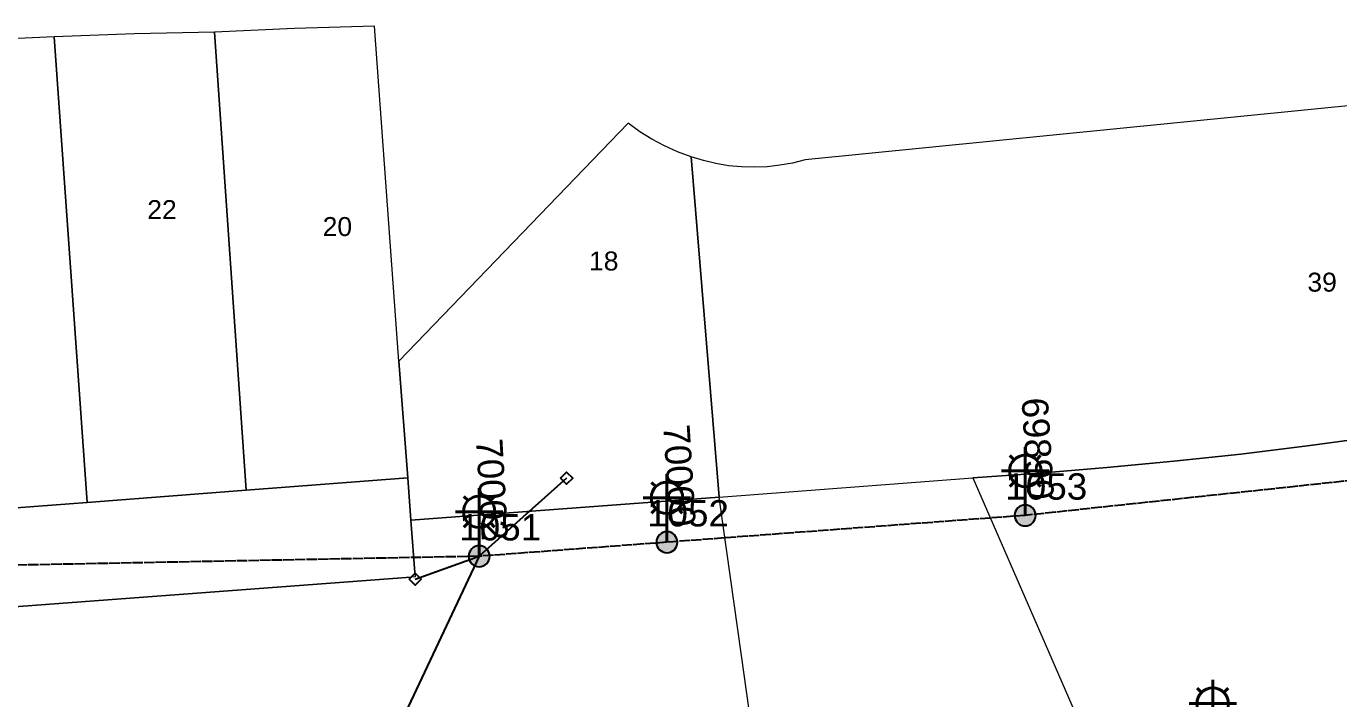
# Model space of a CAD drawing. Header units: metres. Extents: x 307881 to 309377, y 6244646 to 6245709.
# Drawn here: x 308529.6 to 308654.1, y 6245427.6 to 6245491.5 of the extents above; entities that cross this region are included whole.
import ezdxf
from ezdxf.enums import TextEntityAlignment as Align

# ---------------------------------------------------------------- set-up
doc = ezdxf.new("R2010")
doc.units = ezdxf.units.M
doc.linetypes.add('Cable Exist OH', pattern=[1, 1, 0])
doc.layers.get('0').update_dxf_attribs({"color": 6})
doc.layers.add('Cadastre Land Parcels_SP_EXT', color=9, linetype='Continuous', lineweight=5)
doc.layers.add('Cadastre Roads_SP_EXT', color=9, linetype='Continuous', lineweight=5)
for name, color, linetype in [('Equip_SP_SL_EXT', 7, 'Continuous'), ('Mains_SL_EXT', 7, 'Continuous'), ('Services_SP_EXT', 7, 'Continuous'), ('SupportsOH_SP_TR_HV_LV_SL_EXT', 7, 'Continuous')]:
    doc.layers.add(name, color=color, linetype=linetype)
doc.styles.add('iecARIAL', font='arial.ttf', dxfattribs={"height": 2})
doc.styles.add('POLE_LABEL', font='arial.ttf')
doc.styles.get("Standard").update_dxf_attribs({"font": 'arial.ttf'})

# ---------------------------------------------------------------- blocks, each defined once
blk = doc.blocks.new('SL_LANTERN_EXT')
at = {"lineweight": 40}
for p, q in [((0, 1.97), (0, 6.47)), ((-1.46, 5.68), (-1.06, 5.28)), ((1.46, 5.68), (1.06, 5.28)), ((-2.25, 4.22), (2.25, 4.22)), ((-1.46, 2.76), (-1.06, 3.16)), ((0, 0), (0, 2.72)), ((1.46, 2.76), (1.06, 3.16))]:
    blk.add_line(p, q, dxfattribs=at)
blk.add_circle((0, 4.22), 1.5, dxfattribs=at)
at = {"color": 7, "style": 'iecARIAL', "flags": 8}
blk.add_attdef('ASSET_NUM', (1.5, 1.5), '', height=2.5, dxfattribs=at)
for tag, p, height, flags in [('CONSTRUCTED_VOLTAGE', (0.98, -0.65), 0.2, 9), ('CONTROL_TYPE', (0.98, -0.85), 0.2, 9), ('LANTERN_PURPOSE', (0.98, -1.05), 0.2, 9), ('LANTERN_TYPE', (0.98, -1.25), 0.2, 9), ('LNUMBER', (2.18, -3.25), 2.5, 8), ('OPERATING_VOLTAGE', (0.98, -1.65), 0.2, 9), ('ORIENTATION', (0.98, -1.85), 0.2, 9), ('OWNED_BY', (0.98, -2.05), 0.2, 9), ('STATE', (0.98, -2.25), 0.2, 9), ('NO_PHASES', (0.98, -1.45), 0.2, 9), ('USAGE', (0.98, -2.45), 0.2, 9), ('CEXIST', (0.98, -2.65), 0.2, 9), ('CNEW', (0.98, -2.85), 0.2, 9), ('CNUMBER', (0.98, -3.05), 0.2, 9), ('CREMOVE', (0.98, -3.25), 0.2, 9), ('CREPLACE', (0.98, -3.45), 0.2, 9), ('LKINGHEIGHT', (0.98, -3.65), 0.2, 9), ('LBRACKET', (0.98, -3.85), 0.2, 9), ('LBRACKETVOCAB', (0.98, -4.05), 0.2, 9), ('LCATEGORY', (0.98, -4.25), 0.2, 9), ('LCHARGE1', (0.98, -4.45), 0.2, 9), ('LCHARGE1PERCENT', (0.98, -4.65), 0.2, 9), ('LCHARGE2', (0.98, -4.85), 0.2, 9), ('LCHARGE2PERCENT', (0.98, -5.05), 0.2, 9), ('LCHARGE3', (0.98, -5.25), 0.2, 9), ('LCHARGE3PERCENT', (0.98, -5.45), 0.2, 9), ('LEXIST', (0.98, -5.65), 0.2, 9), ('LLAMP', (0.98, -5.85), 0.2, 9), ('LLAMPVOCAB', (0.98, -6.05), 0.2, 9), ('LMAST', (0.98, -6.25), 0.2, 9), ('LMASTVOCAB', (0.98, -6.45), 0.2, 9), ('LNEW', (0.98, -6.65), 0.2, 9), ('LANTNUMBER', (0.98, -6.85), 0.2, 9), ('LOUTREACH', (0.98, -7.25), 0.2, 9), ('LOUTREACHVOCAB', (0.98, -7.45), 0.2, 9), ('LRATECODE', (0.98, -7.65), 0.2, 9), ('LREMOVE', (0.98, -7.85), 0.2, 9), ('LREPLACE', (0.98, -8.05), 0.2, 9), ('LTYPE', (0.98, -8.25), 0.2, 9), ('LTYPEVOCAB', (0.98, -8.45), 0.2, 9), ('LEGEND', (0.98, -8.65), 0.2, 9), ('LOCATION', (0.98, -8.85), 0.2, 9), ('STREETNAME', (0.98, -9.25), 0.2, 9), ('SUBURB', (0.98, -9.45), 0.2, 1), ('NOTES', (0.98, -9.05), 0.2, 9)]:
    blk.add_attdef(tag, p, '', height=height, dxfattribs=dict(flags=flags))
blk = doc.blocks.new('CCP_EXT')
at = {"flags": 9}
for tag, p in [('STATE', (0, -1.8)), ('LEGEND', (0, -1.4)), ('LIFE_SUPPORT', (0, -1.6)), ('NOTES', (0, -2))]:
    blk.add_attdef(tag, text='', height=0.2, dxfattribs=at).set_placement(p, align=Align.MIDDLE_LEFT)
blk.add_wipeout([(0, 0.57), (0.57, 0), (0, -0.57), (-0.57, 0)])
blk.add_lwpolyline([(-0.57, 0), (0, 0.57), (0.57, 0), (0, -0.57), (-0.57, 0)])
at = {"flags": 1}
blk.add_attdef('Z', (0, 0), '', height=0.2, dxfattribs=at)
at = {"flags": 9}
for tag, p in [('CCP_TYPE', (0, 0)), ('CONSTRUCTED_VOLTAGE', (0, -0.2)), ('OPERATING_VOLTAGE', (0, -0.6)), ('ORIENTATION', (0, -0.8)), ('OWNED_BY', (0, -1)), ('NO_PHASES', (0, -0.4)), ('USAGE', (0, -1.2))]:
    blk.add_attdef(tag, text='', height=0.2, dxfattribs=at).set_placement(p, align=Align.MIDDLE_LEFT)
blk = doc.blocks.new('POLE_EXT')
blk.add_hatch(color=256).paths.add_polyline_path([(-1, 0, 1), (1, 0, 1)])
blk.add_lwpolyline([(-1, 0, 1), (1, 0, 1)], format="xyb", close=True)
for tag, height, flags, p in [('pNumber', 2.5, 8, (-17.84, 2.07)), ('OWNED_BY', 0.2, 9, (1.35, -0.4)), ('SPECIAL_USE', 0.2, 9, (1.35, -0.8)), ('STATE', 0.2, 9, (1.35, -1)), ('PARENT', 0.2, 9, (1.35, -0.6)), ('USAGE', 0.2, 9, (1.35, -1.2)), ('cLV', 0.2, 9, (1.35, -1.4)), ('hDepth', 0.2, 9, (1.35, -1.6)), ('hDia', 0.2, 9, (1.35, -1.8)), ('cHV', 0.2, 9, (1.35, -2)), ('LBRACKET', 0.2, 9, (1.35, -2.2)), ('LExisting', 0.2, 9, (1.35, -2.4)), ('cLinedev', 0.2, 9, (1.35, -3.4)), ('pExisting', 0.2, 9, (1.35, -3.8)), ('LANTNUMBER', 0.2, 9, (1.35, -2.6)), ('LOther', 0.2, 9, (1.35, -2.8)), ('LRemove', 0.2, 9, (1.35, -3)), ('LEGEND', 0.2, 9, (1.35, -3.2)), ('LOCATION', 0.2, 9, (1.35, -3.6)), ('pFooting', 0.2, 9, (1.35, -4.4)), ('pNew', 0.2, 9, (1.35, -4.6)), ('pRelocate', 0.2, 9, (1.35, -5)), ('PFNUMBER', 0.2, 9, (1.35, -4)), ('NEWPFNUMBER', 0.2, 9, (1.35, -4.2)), ('pRemove', 0.2, 9, (1.35, -5.2)), ('pReplace', 0.2, 9, (1.35, -5.4)), ('pStay', 0.2, 9, (1.35, -5.6)), ('pType', 0.2, 9, (1.35, -5.8)), ('cspan', 0.2, 9, (1.35, -6)), ('STREETNAME', 0.2, 9, (1.35, -6.2)), ('SUBURB', 0.2, 9, (1.35, -6.4)), ('OPERATED_BY', 0.2, 9, (1.36, -7.01)), ('NOTES', 0.2, 9, (1.35, -6.6)), ('MAINTAINED_BY', 0.2, 9, (1.36, -6.81))]:
    blk.add_attdef(tag, text='', height=height, dxfattribs=dict(flags=flags)).set_placement(p, align=Align.MIDDLE_LEFT)
at = {"style": 'POLE_LABEL'}
for tag, height, flags, p in [('ASSET_NUM', 2.5, 8, (2, 2)), ('STRUCTURE_PLANT_NUMBER', 0.2, 9, (1.35, 0.03)), ('STREET_CODE', 0.2, 9, (1.35, -0.2))]:
    blk.add_attdef(tag, text='', height=height, dxfattribs=dict(at, flags=flags)).set_placement(p, align=Align.MIDDLE_LEFT)
at = {"flags": 1}
blk.add_attdef('Z', (1.35, -7.33), '', height=0.2, dxfattribs=at)

msp = doc.modelspace()

# ---------------------------------------------------------------- linework, layer by layer
at = {"layer": 'Cadastre Land Parcels_SP_EXT', "linetype": 'Continuous'}
for points in [[(308564.94, 6245459.65), (308562.62, 6245491.45), (308555.03, 6245491.23), (308547.44, 6245490.88), (308550.44, 6245447.39), (308565.79, 6245448.56), (308564.94, 6245459.65)], [(308532.25, 6245490.44), (308524.66, 6245490.09), (308517.07, 6245489.63), (308520.26, 6245445.08), (308535.36, 6245446.24), (308532.25, 6245490.44)], [(308547.44, 6245490.88), (308539.85, 6245490.73), (308532.25, 6245490.44), (308535.36, 6245446.24), (308550.44, 6245447.39), (308547.44, 6245490.88)], [(308592.67, 6245479.05), (308591.39, 6245479.53), (308590.15, 6245480.08), (308588.95, 6245480.72), (308587.8, 6245481.44), (308586.7, 6245482.25), (308564.94, 6245459.65), (308565.79, 6245448.56), (308566.08, 6245444.56), (308595.33, 6245446.74), (308592.67, 6245479.05)], [(308566.08, 6245444.56), (308565.79, 6245448.56), (308550.44, 6245447.39), (308535.36, 6245446.24), (308520.26, 6245445.08), (308496.04, 6245443.22), (308478.8, 6245441.9), (308461.96, 6245440.6), (308444.85, 6245439.29), (308427.83, 6245437.99), (308411.18, 6245436.71), (308411.86, 6245427.65), (308472.66, 6245432.17), (308510.26, 6245434.97), (308566.48, 6245439.16), (308566.08, 6245444.56)]]:
    msp.add_lwpolyline(points, close=True, dxfattribs=at)
msp.add_lwpolyline([(308668.67, 6245485.24), (308603.48, 6245478.77), (308602.29, 6245478.46), (308601.09, 6245478.25), (308599.88, 6245478.11), (308598.66, 6245478.06), (308597.44, 6245478.09), (308596.22, 6245478.21), (308595.02, 6245478.41), (308593.83, 6245478.69), (308592.67, 6245479.05), (308595.33, 6245446.74), (308619.39, 6245448.58), (308625.74, 6245449.01), (308632.1, 6245449.54), (308638.46, 6245450.14), (308644.81, 6245450.83), (308651.15, 6245451.6), (308657.48, 6245452.45)], dxfattribs=at)
at = {"layer": 'Cadastre Roads_SP_EXT', "linetype": 'Continuous'}
msp.add_lwpolyline([(308657.48, 6245452.45), (308651.15, 6245451.6), (308644.81, 6245450.83), (308638.46, 6245450.14), (308632.1, 6245449.54), (308625.74, 6245449.01), (308619.39, 6245448.58), (308626.24, 6245432.82), (308632.68, 6245418.01), (308635.78, 6245418.27), (308646.66, 6245419.18), (308664.34, 6245420.63)], dxfattribs=at)
at = {"layer": 'Mains_SL_EXT', "linetype": 'Cable Exist OH'}
for points in [[(308658.97, 6245448.71), (308624.36, 6245445)], [(308624.36, 6245445), (308590.37, 6245442.45)], [(308590.37, 6245442.45), (308572.56, 6245441.12)]]:
    msp.add_lwpolyline(points, dxfattribs=at)

# ---------------------------------------------------------------- block references
at = {"layer": 'Equip_SP_SL_EXT'}
ref = msp.add_blockref('SL_LANTERN_EXT', (308624.36, 6245445), dxfattribs=at)
ref.add_attrib('ASSET_NUM', '69890', dxfattribs={"layer": '0', "height": 2.5, "rotation": 273.5585, "style": 'iecARIAL'}).set_placement((308625.86, 6245446.5), align=Align.MIDDLE_RIGHT)
ref = msp.add_blockref('SL_LANTERN_EXT', (308590.37, 6245442.45), dxfattribs=at)
ref.add_attrib('ASSET_NUM', '70000', dxfattribs={"layer": '0', "height": 2.5, "rotation": 273.5585, "style": 'iecARIAL'}).set_placement((308591.87, 6245443.95), align=Align.MIDDLE_RIGHT)
ref = msp.add_blockref('SL_LANTERN_EXT', (308572.56, 6245441.12), dxfattribs=at)
ref.add_attrib('ASSET_NUM', '70002', dxfattribs={"layer": '0', "height": 2.5, "rotation": 273.2678, "style": 'iecARIAL'}).set_placement((308574.06, 6245442.62), align=Align.MIDDLE_RIGHT)
ref = msp.add_blockref('SL_LANTERN_EXT', (308642.15, 6245422.91), dxfattribs=at)
ref.add_attrib('ASSET_NUM', '69999', dxfattribs={"layer": '0', "height": 2.5, "rotation": 275.7105, "style": 'iecARIAL'}).set_placement((308643.65, 6245424.41), align=Align.MIDDLE_LEFT)
at = {"layer": 'SupportsOH_SP_TR_HV_LV_SL_EXT'}
ref = msp.add_blockref('POLE_EXT', (308624.36, 6245445), dxfattribs=at)
ref.add_attrib('ASSET_NUM', '1053', dxfattribs={"layer": '0', "height": 2.5, "rotation": 359.9664, "style": 'POLE_LABEL'}).set_placement((308626.36, 6245445.75), align=Align.BOTTOM_CENTER)
ref = msp.add_blockref('POLE_EXT', (308590.37, 6245442.45), dxfattribs=at)
ref.add_attrib('ASSET_NUM', '1052', dxfattribs={"layer": '0', "height": 2.5, "rotation": 0.0229, "style": 'POLE_LABEL'}).set_placement((308592.37, 6245443.2), align=Align.BOTTOM_CENTER)
ref = msp.add_blockref('POLE_EXT', (308572.56, 6245441.12), dxfattribs=at)
ref.add_attrib('ASSET_NUM', '1051', dxfattribs={"layer": '0', "height": 2.5, "rotation": 0.039, "style": 'POLE_LABEL'}).set_placement((308574.56, 6245441.87), align=Align.BOTTOM_CENTER)

# ---------------------------------------------------------------- texts
at = {"layer": 'Cadastre Land Parcels_SP_EXT'}
for s, p in [('22', (308541.07, 6245473.14)), ('20', (308557.71, 6245471.53)), ('18', (308582.98, 6245468.26)), ('39', (308651.13, 6245466.25))]:
    msp.add_text(s, height=1.8, dxfattribs=at).set_placement(p)

# ---------------------------------------------------------------- next in the draw order: block references
at = {"layer": 'Services_SP_EXT'}
for p in [(308580.86, 6245448.54), (308566.49, 6245438.96)]:
    msp.add_blockref('CCP_EXT', p, dxfattribs=at)

# ---------------------------------------------------------------- next in the draw order: block references
for p in [(308580.86, 6245448.54), (308566.49, 6245438.96)]:
    msp.add_blockref('CCP_EXT', p, dxfattribs=at)

# ---------------------------------------------------------------- next in the draw order: linework, layer by layer
at = {"layer": 'Cadastre Roads_SP_EXT', "linetype": 'Continuous'}
msp.add_lwpolyline([(308599.56, 6245416.56), (308597.44, 6245431.7), (308595.33, 6245446.74), (308566.08, 6245444.56), (308566.48, 6245439.16), (308510.26, 6245434.97), (308510.74, 6245422.1), (308511.21, 6245409.23), (308525.4, 6245410.41), (308543.57, 6245411.92), (308561.78, 6245413.41), (308580.01, 6245414.94), (308599.56, 6245416.56)], close=True, dxfattribs=at)
at = {"layer": 'Mains_SL_EXT', "linetype": 'Cable Exist OH'}
msp.add_lwpolyline([(308572.56, 6245441.12), (308521.53, 6245440.14)], dxfattribs=at)
at = {"layer": 'Services_SP_EXT'}
for points in [[(308580.86, 6245448.54), (308572.56, 6245441.12)], [(308572.56, 6245441.12), (308561.44, 6245417.48)], [(308566.49, 6245438.96), (308572.56, 6245441.12)]]:
    msp.add_lwpolyline(points, dxfattribs=at)

doc.saveas('drawing.dxf')
